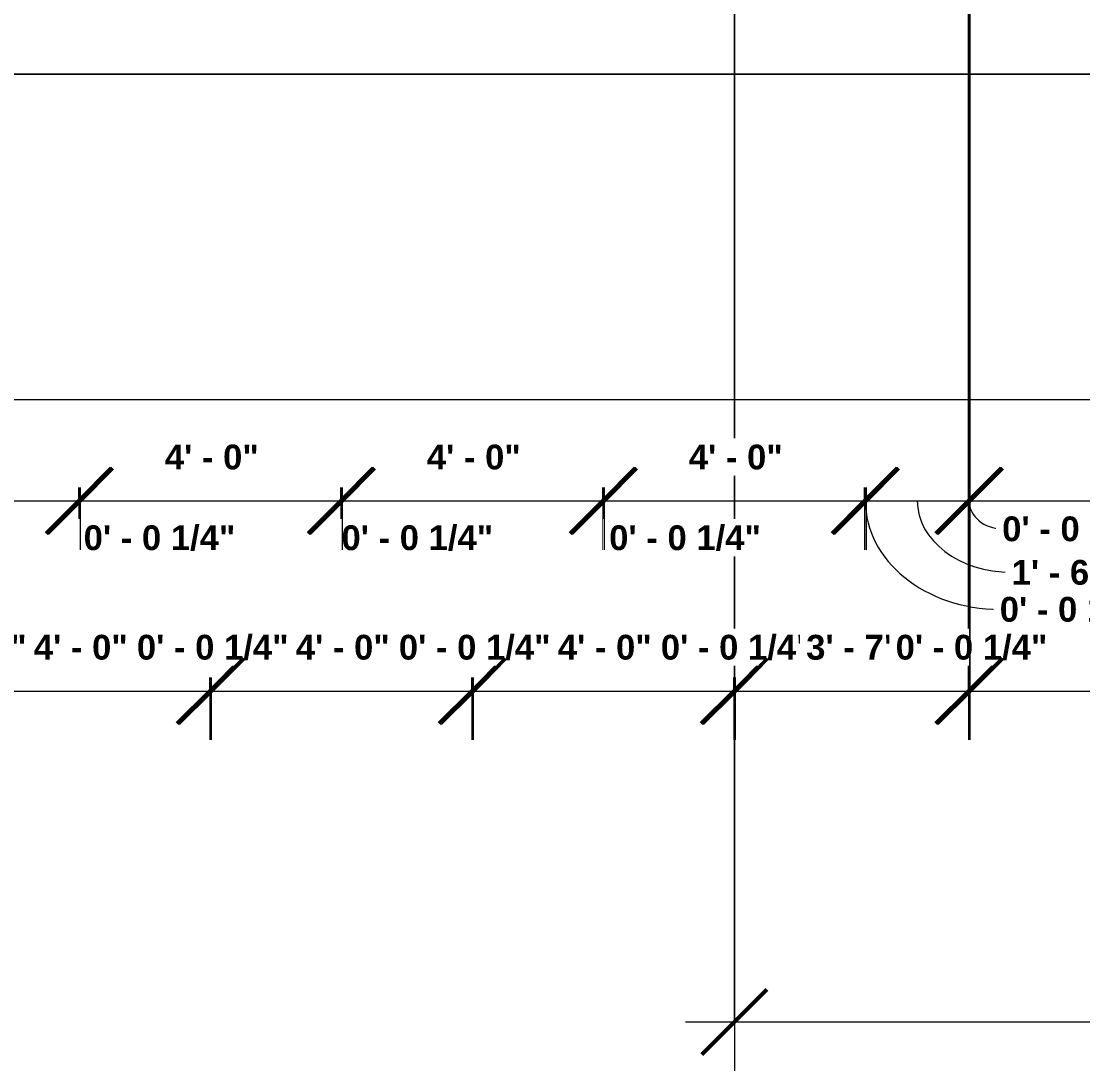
# Model space of a CAD drawing. Header units: inches. Extents: x 23906 to 26777, y -23220 to -20467.
# Drawn here: x 25174.1 to 25369.6, y -23075.6 to -22882.3 of the extents above; entities that cross this region are included whole.
import ezdxf

# ---------------------------------------------------------------- set-up
doc = ezdxf.new("R2010")
doc.units = ezdxf.units.IN
doc.header["$MEASUREMENT"] = 0
for name, color, linetype, lineweight in [('A-ANNO-DIMS', 211, 'Continuous', 9), ('A-ANNO-DIMS-96', 211, 'Continuous', 9), ('A-SITE-ROAD', 130, 'Continuous', 20), ('A-SITE-SWLK', 140, 'Continuous', 20), ('C-TOPO', 7, 'Continuous', 20)]:
    doc.layers.add(name, color=color, linetype=linetype, lineweight=lineweight)
doc.styles.add('Arial_B', font='arialbd.ttf', dxfattribs={"height": 9.132806})
doc.styles.add('Arial_B_1', font='arialbd.ttf', dxfattribs={"height": 4.566403})
doc.dimstyles.new('OD_Dimension_-_1_16__Tol__2', dxfattribs={"dimscale": 12, "dimtxt": 9, "dimasz": 1, "dimexe": 0.75, "dimexo": 0.5, "dimgap": 0.5, "dimtad": 1, "dimdec": 4, "dimrnd": 0.0625, "dimzin": 1, "dimdsep": 46, "dimlunit": 4, "dimtxsty": 'Arial_B', "dimblk1": 'OBLIQUE', "dimblk2": 'OBLIQUE', "dimsah": 1, "dimcen": 0.09, "dimdle": 0.75, "dimazin": 0, "dimtfac": 1, "dimtdec": 4, "dimtix": 1, "dimtmove": 0, "dimatfit": 3, "dimfxl": 1, "dimtvp": 1, "dimtfill": 1, "dimfrac": 2, "dimtolj": 1, "dimtzin": 0, "dimlwd": 13, "dimlwe": 13, "dimarcsym": 2})
doc.dimstyles.new('OD_Dimension_2_1', dxfattribs={"dimscale": 12, "dimtxt": 4.5, "dimasz": 1, "dimexe": 0.75, "dimexo": 0.5, "dimgap": 0.375, "dimtad": 1, "dimdec": 4, "dimrnd": 0.0625, "dimzin": 1, "dimdsep": 46, "dimlunit": 4, "dimtxsty": 'Arial_B_1', "dimblk1": 'OBLIQUE', "dimblk2": 'OBLIQUE', "dimsah": 1, "dimcen": 0.09, "dimdle": 0.75, "dimazin": 0, "dimtfac": 1, "dimtdec": 4, "dimtix": 1, "dimtmove": 1, "dimatfit": 3, "dimfxl": 1, "dimtvp": 1, "dimtfill": 1, "dimfrac": 2, "dimtolj": 1, "dimtzin": 0, "dimlwd": 13, "dimlwe": 13, "dimarcsym": 2})
doc.dimstyles.new('OD_Dimension_2_2', dxfattribs={"dimscale": 12, "dimtxt": 4.5, "dimasz": 1, "dimexe": 0.75, "dimexo": 0.5, "dimgap": 0.375, "dimtad": 1, "dimdec": 4, "dimrnd": 0.0625, "dimzin": 1, "dimdsep": 46, "dimlunit": 4, "dimtxsty": 'Arial_B_1', "dimblk1": 'OBLIQUE', "dimblk2": 'OBLIQUE', "dimsah": 1, "dimcen": 0.09, "dimdle": 0.75, "dimazin": 0, "dimtfac": 1, "dimtdec": 4, "dimtix": 1, "dimtmove": 0, "dimatfit": 3, "dimfxl": 1, "dimtvp": 1, "dimtfill": 1, "dimfrac": 2, "dimtolj": 1, "dimtzin": 0, "dimlwd": 13, "dimlwe": 13, "dimarcsym": 2})

# ---------------------------------------------------------------- blocks, each defined once
blk = doc.blocks.new('DIMBLOCK86-Enlarged First Floor Plan _East_')
at = {"layer": 'A-ANNO-DIMS-96', "lineweight": 13}
for p, q in [((25305.39, -22798.58), (25305.39, -23075.65)), ((25305.39, -23066.65), (25305.39, -22798.58)), ((26284.89, -22804.8), (26284.89, -23075.65)), ((26284.89, -23066.65), (26284.89, -22804.8)), ((25296.39, -23066.65), (26293.89, -23066.65))]:
    blk.add_line(p, q, dxfattribs=at)
at = {"layer": 'A-ANNO-DIMS-96', "lineweight": 50}
for p, q in [((25305.39, -23066.65), (25311.39, -23060.65)), ((26284.89, -23066.65), (26290.89, -23060.65)), ((25305.39, -23066.65), (25299.39, -23072.65)), ((26284.89, -23066.65), (26278.89, -23072.65))]:
    blk.add_line(p, q, dxfattribs=at)
at = {"layer": 'A-ANNO-DIMS-96', "color": 0, "lineweight": 13, "insert": (25764.64, -23048.94), "char_height": 9.1328, "width": 73.2, "attachment_point": 1, "line_spacing_factor": 0.938532, "style": 'Arial_B', "bg_fill": 3, "box_fill_scale": 1.25, "bg_fill_color": 0, "bg_fill_transparency": 0}
blk.add_mtext('81\' - 7 1/2"', dxfattribs=at)
blk = doc.blocks.new('_Oblique')
at = {"color": 0, "linetype": 'ByBlock', "lineweight": -2}
blk.add_line((-0.5, -0.5), (0.5, 0.5), dxfattribs=at)
blk = doc.blocks.new('DIMBLOCK132-Enlarged First Floor Plan _East_')
at = {"layer": 'A-ANNO-DIMS-96', "lineweight": 50}
for p, q in [((25136.64, -22970.65), (25142.64, -22964.65)), ((25184.64, -22970.65), (25190.64, -22964.65)), ((25136.64, -22970.65), (25130.64, -22976.65)), ((25184.64, -22970.65), (25178.64, -22976.65))]:
    blk.add_line(p, q, dxfattribs=at)
at = {"layer": 'A-ANNO-DIMS-96', "lineweight": 13}
for p, q in [((25136.64, -22968.16), (25136.64, -22979.65)), ((25136.64, -22970.65), (25136.64, -22968.16)), ((25184.64, -22968.16), (25184.64, -22979.65)), ((25184.64, -22970.65), (25184.64, -22968.16)), ((25136.64, -22970.65), (25184.64, -22970.65))]:
    blk.add_line(p, q, dxfattribs=at)
at = {"layer": 'A-ANNO-DIMS-96', "color": 0, "lineweight": 13, "insert": (25152.25, -22960.29), "char_height": 4.566, "width": 20.1429, "attachment_point": 1, "line_spacing_factor": 0.938532, "style": 'Arial_B_1', "bg_fill": 3, "box_fill_scale": 1.25, "bg_fill_color": 0, "bg_fill_transparency": 0}
blk.add_mtext('4\' - 0"', dxfattribs=at)
blk = doc.blocks.new('DIMBLOCK133-Enlarged First Floor Plan _East_')
at = {"layer": 'A-ANNO-DIMS-96', "lineweight": 50}
for p, q in [((25184.64, -22970.65), (25190.64, -22964.65)), ((25184.89, -22970.65), (25190.89, -22964.65)), ((25184.64, -22970.65), (25178.64, -22976.65)), ((25184.89, -22970.65), (25178.89, -22976.65))]:
    blk.add_line(p, q, dxfattribs=at)
at = {"layer": 'A-ANNO-DIMS-96', "lineweight": 13}
for p, q in [((25184.64, -22968.16), (25184.64, -22979.65)), ((25184.64, -22970.65), (25184.64, -22968.16)), ((25184.89, -22968.16), (25184.89, -22979.65)), ((25184.89, -22970.65), (25184.89, -22968.16)), ((25184.64, -22970.65), (25184.89, -22970.65))]:
    blk.add_line(p, q, dxfattribs=at)
blk.add_ellipse((25185.55, -22970.65), major_axis=(0, 6.8), ratio=0.115751, start_param=1.570796, end_param=3.141593, dxfattribs=at)
at = {"layer": 'A-ANNO-DIMS-96', "color": 0, "lineweight": 13, "insert": (25185.55, -22975.16), "char_height": 4.5664, "width": 32.4857, "attachment_point": 1, "line_spacing_factor": 0.938532, "style": 'Arial_B_1', "bg_fill": 3, "box_fill_scale": 1.25, "bg_fill_color": 0, "bg_fill_transparency": 0}
blk.add_mtext('0\' - 0 1/4"', dxfattribs=at)
blk = doc.blocks.new('DIMBLOCK134-Enlarged First Floor Plan _East_')
at = {"layer": 'A-ANNO-DIMS-96', "lineweight": 50}
for p, q in [((25184.89, -22970.65), (25190.89, -22964.65)), ((25232.89, -22970.65), (25238.89, -22964.65)), ((25184.89, -22970.65), (25178.89, -22976.65)), ((25232.89, -22970.65), (25226.89, -22976.65))]:
    blk.add_line(p, q, dxfattribs=at)
at = {"layer": 'A-ANNO-DIMS-96', "lineweight": 13}
for p, q in [((25184.89, -22968.16), (25184.89, -22979.65)), ((25184.89, -22970.65), (25184.89, -22968.16)), ((25232.89, -22968.16), (25232.89, -22979.65)), ((25232.89, -22970.65), (25232.89, -22968.16)), ((25184.89, -22970.65), (25232.89, -22970.65))]:
    blk.add_line(p, q, dxfattribs=at)
at = {"layer": 'A-ANNO-DIMS-96', "color": 0, "lineweight": 13, "insert": (25200.5, -22960.29), "char_height": 4.566, "width": 20.1429, "attachment_point": 1, "line_spacing_factor": 0.938532, "style": 'Arial_B_1', "bg_fill": 3, "box_fill_scale": 1.25, "bg_fill_color": 0, "bg_fill_transparency": 0}
blk.add_mtext('4\' - 0"', dxfattribs=at)
blk = doc.blocks.new('DIMBLOCK135-Enlarged First Floor Plan _East_')
at = {"layer": 'A-ANNO-DIMS-96', "lineweight": 50}
for p, q in [((25232.89, -22970.65), (25238.89, -22964.65)), ((25233.14, -22970.65), (25239.14, -22964.65)), ((25232.89, -22970.65), (25226.89, -22976.65)), ((25233.14, -22970.65), (25227.14, -22976.65))]:
    blk.add_line(p, q, dxfattribs=at)
at = {"layer": 'A-ANNO-DIMS-96', "lineweight": 13}
for p, q in [((25232.89, -22968.16), (25232.89, -22979.65)), ((25232.89, -22970.65), (25232.89, -22968.16)), ((25233.14, -22968.16), (25233.14, -22979.65)), ((25233.14, -22970.65), (25233.14, -22968.16)), ((25232.89, -22970.65), (25233.14, -22970.65))]:
    blk.add_line(p, q, dxfattribs=at)
blk.add_ellipse((25233.03, -22970.65), major_axis=(0, 6.8), ratio=0.002458, start_param=1.570796, end_param=3.141593, dxfattribs=at)
at = {"layer": 'A-ANNO-DIMS-96', "color": 0, "lineweight": 13, "insert": (25233.03, -22975.16), "char_height": 4.5664, "width": 32.4857, "attachment_point": 1, "line_spacing_factor": 0.938532, "style": 'Arial_B_1', "bg_fill": 3, "box_fill_scale": 1.25, "bg_fill_color": 0, "bg_fill_transparency": 0}
blk.add_mtext('0\' - 0 1/4"', dxfattribs=at)
blk = doc.blocks.new('DIMBLOCK136-Enlarged First Floor Plan _East_')
at = {"layer": 'A-ANNO-DIMS-96', "lineweight": 50}
for p, q in [((25233.14, -22970.65), (25239.14, -22964.65)), ((25281.14, -22970.65), (25287.14, -22964.65)), ((25233.14, -22970.65), (25227.14, -22976.65)), ((25281.14, -22970.65), (25275.14, -22976.65))]:
    blk.add_line(p, q, dxfattribs=at)
at = {"layer": 'A-ANNO-DIMS-96', "lineweight": 13}
for p, q in [((25233.14, -22968.16), (25233.14, -22979.65)), ((25233.14, -22970.65), (25233.14, -22968.16)), ((25281.14, -22968.16), (25281.14, -22979.65)), ((25281.14, -22970.65), (25281.14, -22968.16)), ((25233.14, -22970.65), (25281.14, -22970.65))]:
    blk.add_line(p, q, dxfattribs=at)
at = {"layer": 'A-ANNO-DIMS-96', "color": 0, "lineweight": 13, "insert": (25248.75, -22960.29), "char_height": 4.566, "width": 20.1429, "attachment_point": 1, "line_spacing_factor": 0.938532, "style": 'Arial_B_1', "bg_fill": 3, "box_fill_scale": 1.25, "bg_fill_color": 0, "bg_fill_transparency": 0}
blk.add_mtext('4\' - 0"', dxfattribs=at)
blk = doc.blocks.new('DIMBLOCK137-Enlarged First Floor Plan _East_')
at = {"layer": 'A-ANNO-DIMS-96', "lineweight": 50}
for p, q in [((25281.14, -22970.65), (25287.14, -22964.65)), ((25281.39, -22970.65), (25287.39, -22964.65)), ((25281.14, -22970.65), (25275.14, -22976.65)), ((25281.39, -22970.65), (25275.39, -22976.65))]:
    blk.add_line(p, q, dxfattribs=at)
at = {"layer": 'A-ANNO-DIMS-96', "lineweight": 13}
for p, q in [((25281.14, -22968.16), (25281.14, -22979.65)), ((25281.14, -22970.65), (25281.14, -22968.16)), ((25281.39, -22968.16), (25281.39, -22979.65)), ((25281.39, -22970.65), (25281.39, -22968.16)), ((25281.14, -22970.65), (25281.39, -22970.65))]:
    blk.add_line(p, q, dxfattribs=at)
blk.add_ellipse((25282.34, -22970.65), major_axis=(0, 6.8), ratio=0.158317, start_param=1.570796, end_param=3.141593, dxfattribs=at)
at = {"layer": 'A-ANNO-DIMS-96', "color": 0, "lineweight": 13, "insert": (25282.34, -22975.16), "char_height": 4.5664, "width": 32.4857, "attachment_point": 1, "line_spacing_factor": 0.938532, "style": 'Arial_B_1', "bg_fill": 3, "box_fill_scale": 1.25, "bg_fill_color": 0, "bg_fill_transparency": 0}
blk.add_mtext('0\' - 0 1/4"', dxfattribs=at)
blk = doc.blocks.new('DIMBLOCK138-Enlarged First Floor Plan _East_')
at = {"layer": 'A-ANNO-DIMS-96', "lineweight": 50}
for p, q in [((25281.39, -22970.65), (25287.39, -22964.65)), ((25329.39, -22970.65), (25335.39, -22964.65)), ((25281.39, -22970.65), (25275.39, -22976.65)), ((25329.39, -22970.65), (25323.39, -22976.65))]:
    blk.add_line(p, q, dxfattribs=at)
at = {"layer": 'A-ANNO-DIMS-96', "lineweight": 13}
for p, q in [((25281.39, -22968.16), (25281.39, -22979.65)), ((25281.39, -22970.65), (25281.39, -22968.16)), ((25329.39, -22968.16), (25329.39, -22979.65)), ((25329.39, -22970.65), (25329.39, -22968.16)), ((25281.39, -22970.65), (25329.39, -22970.65))]:
    blk.add_line(p, q, dxfattribs=at)
at = {"layer": 'A-ANNO-DIMS-96', "color": 0, "lineweight": 13, "insert": (25297, -22960.29), "char_height": 4.566, "width": 20.1429, "attachment_point": 1, "line_spacing_factor": 0.938532, "style": 'Arial_B_1', "bg_fill": 3, "box_fill_scale": 1.25, "bg_fill_color": 0, "bg_fill_transparency": 0}
blk.add_mtext('4\' - 0"', dxfattribs=at)
blk = doc.blocks.new('DIMBLOCK139-Enlarged First Floor Plan _East_')
at = {"layer": 'A-ANNO-DIMS-96', "lineweight": 50}
for p, q in [((25329.39, -22970.65), (25335.39, -22964.65)), ((25329.64, -22970.65), (25335.64, -22964.65)), ((25329.39, -22970.65), (25323.39, -22976.65)), ((25329.64, -22970.65), (25323.64, -22976.65))]:
    blk.add_line(p, q, dxfattribs=at)
at = {"layer": 'A-ANNO-DIMS-96', "lineweight": 13}
for p, q in [((25329.39, -22968.16), (25329.39, -22979.65)), ((25329.39, -22970.65), (25329.39, -22968.16)), ((25329.64, -22968.16), (25329.64, -22979.65)), ((25329.64, -22970.65), (25329.64, -22968.16)), ((25329.39, -22970.65), (25329.64, -22970.65))]:
    blk.add_line(p, q, dxfattribs=at)
blk.add_ellipse((25354.27, -22970.65), major_axis=(24.76, 0), ratio=0.807432, start_param=3.141593, end_param=4.712389, dxfattribs=at)
at = {"layer": 'A-ANNO-DIMS-96', "color": 0, "lineweight": 13, "insert": (25354.27, -22988.35), "char_height": 4.5664, "width": 32.4857, "attachment_point": 1, "line_spacing_factor": 0.938532, "style": 'Arial_B_1', "bg_fill": 3, "box_fill_scale": 1.25, "bg_fill_color": 0, "bg_fill_transparency": 0}
blk.add_mtext('0\' - 0 1/4"', dxfattribs=at)
blk = doc.blocks.new('DIMBLOCK140-Enlarged First Floor Plan _East_')
at = {"layer": 'A-ANNO-DIMS-96', "lineweight": 13}
for p, q in [((25348.52, -22804.62), (25348.52, -22979.65)), ((25348.52, -22970.65), (25348.52, -22804.62)), ((25329.64, -22968.16), (25329.64, -22979.65)), ((25329.64, -22970.65), (25329.64, -22968.16)), ((25329.64, -22970.65), (25348.52, -22970.65))]:
    blk.add_line(p, q, dxfattribs=at)
at = {"layer": 'A-ANNO-DIMS-96', "lineweight": 50}
for p, q in [((25329.64, -22970.65), (25335.64, -22964.65)), ((25348.52, -22970.65), (25354.52, -22964.65)), ((25329.64, -22970.65), (25323.64, -22976.65)), ((25348.52, -22970.65), (25342.52, -22976.65))]:
    blk.add_line(p, q, dxfattribs=at)
at = {"layer": 'A-ANNO-DIMS-96', "lineweight": 13}
blk.add_ellipse((25356.46, -22970.65), major_axis=(17.39, 0), ratio=0.757203, start_param=3.141593, end_param=4.712389, dxfattribs=at)
at = {"layer": 'A-ANNO-DIMS-96', "color": 0, "lineweight": 13, "insert": (25356.46, -22981.53), "char_height": 4.5664, "width": 32.4857, "attachment_point": 1, "line_spacing_factor": 0.938532, "style": 'Arial_B_1', "bg_fill": 3, "box_fill_scale": 1.25, "bg_fill_color": 0, "bg_fill_transparency": 0}
blk.add_mtext('1\' - 6 7/8"', dxfattribs=at)
blk = doc.blocks.new('DIMBLOCK141-Enlarged First Floor Plan _East_')
at = {"layer": 'A-ANNO-DIMS-96', "lineweight": 13}
for p, q in [((25348.52, -22804.62), (25348.52, -22979.65)), ((25348.52, -22970.65), (25348.52, -22804.62)), ((25348.77, -22809.69), (25348.77, -22979.65)), ((25348.77, -22970.65), (25348.77, -22809.69)), ((25348.52, -22970.65), (25348.77, -22970.65))]:
    blk.add_line(p, q, dxfattribs=at)
at = {"layer": 'A-ANNO-DIMS-96', "lineweight": 50}
for p, q in [((25348.52, -22970.65), (25354.52, -22964.65)), ((25348.77, -22970.65), (25354.77, -22964.65)), ((25348.52, -22970.65), (25342.52, -22976.65)), ((25348.77, -22970.65), (25342.77, -22976.65))]:
    blk.add_line(p, q, dxfattribs=at)
at = {"layer": 'A-ANNO-DIMS-96', "lineweight": 13}
blk.add_ellipse((25354.72, -22970.65), major_axis=(6.08, 0), ratio=0.847301, start_param=3.141593, end_param=4.712389, dxfattribs=at)
at = {"layer": 'A-ANNO-DIMS-96', "color": 0, "lineweight": 13, "insert": (25354.72, -22973.52), "char_height": 4.5664, "width": 32.4857, "attachment_point": 1, "line_spacing_factor": 0.938532, "style": 'Arial_B_1', "bg_fill": 3, "box_fill_scale": 1.25, "bg_fill_color": 0, "bg_fill_transparency": 0}
blk.add_mtext('0\' - 0 1/4"', dxfattribs=at)
blk = doc.blocks.new('DIMBLOCK142-Enlarged First Floor Plan _East_')
at = {"layer": 'A-ANNO-DIMS-96', "lineweight": 13}
for p, q in [((25348.77, -22809.69), (25348.77, -22979.65)), ((25348.77, -22970.65), (25348.77, -22809.69)), ((25683.83, -22809.69), (25683.83, -22979.65)), ((25683.83, -22970.65), (25683.83, -22809.69)), ((25348.77, -22970.65), (25683.83, -22970.65))]:
    blk.add_line(p, q, dxfattribs=at)
at = {"layer": 'A-ANNO-DIMS-96', "lineweight": 50}
for p, q in [((25348.77, -22970.65), (25354.77, -22964.65)), ((25683.83, -22970.65), (25689.83, -22964.65)), ((25348.77, -22970.65), (25342.77, -22976.65)), ((25683.83, -22970.65), (25677.83, -22976.65))]:
    blk.add_line(p, q, dxfattribs=at)
at = {"layer": 'A-ANNO-DIMS-96', "color": 0, "lineweight": 13, "insert": (25497.62, -22960.29), "char_height": 4.5664, "width": 44.8286, "attachment_point": 1, "line_spacing_factor": 0.938532, "style": 'Arial_B_1', "bg_fill": 3, "box_fill_scale": 1.25, "bg_fill_color": 0, "bg_fill_transparency": 0}
blk.add_mtext('27\' - 11 1/16"', dxfattribs=at)
blk = doc.blocks.new('DIMBLOCK229-Enlarged First Floor Plan _East_')
at = {"layer": 'A-ANNO-DIMS-96', "lineweight": 50}
for p, q in [((25160.52, -23005.69), (25166.52, -22999.69)), ((25160.77, -23005.69), (25166.77, -22999.69)), ((25160.52, -23005.69), (25154.52, -23011.69)), ((25160.77, -23005.69), (25154.77, -23011.69))]:
    blk.add_line(p, q, dxfattribs=at)
at = {"layer": 'A-ANNO-DIMS-96', "lineweight": 13}
for p, q in [((25160.52, -23003.2), (25160.52, -23014.69)), ((25160.52, -23005.69), (25160.52, -23003.2)), ((25160.77, -23003.2), (25160.77, -23014.69)), ((25160.77, -23005.69), (25160.77, -23003.2)), ((25160.52, -23005.69), (25160.77, -23005.69))]:
    blk.add_line(p, q, dxfattribs=at)
at = {"layer": 'A-ANNO-DIMS-96', "color": 0, "lineweight": 13, "insert": (25147.1, -22995.33), "char_height": 4.5664, "width": 32.4857, "attachment_point": 1, "line_spacing_factor": 0.938532, "style": 'Arial_B_1', "bg_fill": 3, "box_fill_scale": 1.25, "bg_fill_color": 0, "bg_fill_transparency": 0}
blk.add_mtext('0\' - 0 1/4"', dxfattribs=at)
blk = doc.blocks.new('DIMBLOCK230-Enlarged First Floor Plan _East_')
at = {"layer": 'A-ANNO-DIMS-96', "lineweight": 50}
for p, q in [((25160.77, -23005.69), (25166.77, -22999.69)), ((25208.77, -23005.69), (25214.77, -22999.69)), ((25160.77, -23005.69), (25154.77, -23011.69)), ((25208.77, -23005.69), (25202.77, -23011.69))]:
    blk.add_line(p, q, dxfattribs=at)
at = {"layer": 'A-ANNO-DIMS-96', "lineweight": 13}
for p, q in [((25160.77, -23003.2), (25160.77, -23014.69)), ((25160.77, -23005.69), (25160.77, -23003.2)), ((25208.77, -23003.2), (25208.77, -23014.69)), ((25208.77, -23005.69), (25208.77, -23003.2)), ((25160.77, -23005.69), (25208.77, -23005.69))]:
    blk.add_line(p, q, dxfattribs=at)
at = {"layer": 'A-ANNO-DIMS-96', "color": 0, "lineweight": 13, "insert": (25176.37, -22995.33), "char_height": 4.566, "width": 20.1429, "attachment_point": 1, "line_spacing_factor": 0.938532, "style": 'Arial_B_1', "bg_fill": 3, "box_fill_scale": 1.25, "bg_fill_color": 0, "bg_fill_transparency": 0}
blk.add_mtext('4\' - 0"', dxfattribs=at)
blk = doc.blocks.new('DIMBLOCK231-Enlarged First Floor Plan _East_')
at = {"layer": 'A-ANNO-DIMS-96', "lineweight": 50}
for p, q in [((25208.77, -23005.69), (25214.77, -22999.69)), ((25209.02, -23005.69), (25215.02, -22999.69)), ((25208.77, -23005.69), (25202.77, -23011.69)), ((25209.02, -23005.69), (25203.02, -23011.69))]:
    blk.add_line(p, q, dxfattribs=at)
at = {"layer": 'A-ANNO-DIMS-96', "lineweight": 13}
for p, q in [((25208.77, -23003.2), (25208.77, -23014.69)), ((25208.77, -23005.69), (25208.77, -23003.2)), ((25209.02, -23003.2), (25209.02, -23014.69)), ((25209.02, -23005.69), (25209.02, -23003.2)), ((25208.77, -23005.69), (25209.02, -23005.69))]:
    blk.add_line(p, q, dxfattribs=at)
at = {"layer": 'A-ANNO-DIMS-96', "color": 0, "lineweight": 13, "insert": (25195.35, -22995.33), "char_height": 4.5664, "width": 32.4857, "attachment_point": 1, "line_spacing_factor": 0.938532, "style": 'Arial_B_1', "bg_fill": 3, "box_fill_scale": 1.25, "bg_fill_color": 0, "bg_fill_transparency": 0}
blk.add_mtext('0\' - 0 1/4"', dxfattribs=at)
blk = doc.blocks.new('DIMBLOCK232-Enlarged First Floor Plan _East_')
at = {"layer": 'A-ANNO-DIMS-96', "lineweight": 50}
for p, q in [((25209.02, -23005.69), (25215.02, -22999.69)), ((25257.02, -23005.69), (25263.02, -22999.69)), ((25209.02, -23005.69), (25203.02, -23011.69)), ((25257.02, -23005.69), (25251.02, -23011.69))]:
    blk.add_line(p, q, dxfattribs=at)
at = {"layer": 'A-ANNO-DIMS-96', "lineweight": 13}
for p, q in [((25209.02, -23003.2), (25209.02, -23014.69)), ((25209.02, -23005.69), (25209.02, -23003.2)), ((25257.02, -23003.2), (25257.02, -23014.69)), ((25257.02, -23005.69), (25257.02, -23003.2)), ((25209.02, -23005.69), (25257.02, -23005.69))]:
    blk.add_line(p, q, dxfattribs=at)
at = {"layer": 'A-ANNO-DIMS-96', "color": 0, "lineweight": 13, "insert": (25224.62, -22995.33), "char_height": 4.566, "width": 20.1429, "attachment_point": 1, "line_spacing_factor": 0.938532, "style": 'Arial_B_1', "bg_fill": 3, "box_fill_scale": 1.25, "bg_fill_color": 0, "bg_fill_transparency": 0}
blk.add_mtext('4\' - 0"', dxfattribs=at)
blk = doc.blocks.new('DIMBLOCK233-Enlarged First Floor Plan _East_')
at = {"layer": 'A-ANNO-DIMS-96', "lineweight": 50}
for p, q in [((25257.02, -23005.69), (25263.02, -22999.69)), ((25257.27, -23005.69), (25263.27, -22999.69)), ((25257.02, -23005.69), (25251.02, -23011.69)), ((25257.27, -23005.69), (25251.27, -23011.69))]:
    blk.add_line(p, q, dxfattribs=at)
at = {"layer": 'A-ANNO-DIMS-96', "lineweight": 13}
for p, q in [((25257.02, -23003.2), (25257.02, -23014.69)), ((25257.02, -23005.69), (25257.02, -23003.2)), ((25257.27, -23003.2), (25257.27, -23014.69)), ((25257.27, -23005.69), (25257.27, -23003.2)), ((25257.02, -23005.69), (25257.27, -23005.69))]:
    blk.add_line(p, q, dxfattribs=at)
at = {"layer": 'A-ANNO-DIMS-96', "color": 0, "lineweight": 13, "insert": (25243.6, -22995.33), "char_height": 4.5664, "width": 32.4857, "attachment_point": 1, "line_spacing_factor": 0.938532, "style": 'Arial_B_1', "bg_fill": 3, "box_fill_scale": 1.25, "bg_fill_color": 0, "bg_fill_transparency": 0}
blk.add_mtext('0\' - 0 1/4"', dxfattribs=at)
blk = doc.blocks.new('DIMBLOCK234-Enlarged First Floor Plan _East_')
at = {"layer": 'A-ANNO-DIMS-96', "lineweight": 50}
for p, q in [((25257.27, -23005.69), (25263.27, -22999.69)), ((25305.27, -23005.69), (25311.27, -22999.69)), ((25257.27, -23005.69), (25251.27, -23011.69)), ((25305.27, -23005.69), (25299.27, -23011.69))]:
    blk.add_line(p, q, dxfattribs=at)
at = {"layer": 'A-ANNO-DIMS-96', "lineweight": 13}
for p, q in [((25257.27, -23003.2), (25257.27, -23014.69)), ((25257.27, -23005.69), (25257.27, -23003.2)), ((25305.27, -23003.2), (25305.27, -23014.69)), ((25305.27, -23005.69), (25305.27, -23003.2)), ((25257.27, -23005.69), (25305.27, -23005.69))]:
    blk.add_line(p, q, dxfattribs=at)
at = {"layer": 'A-ANNO-DIMS-96', "color": 0, "lineweight": 13, "insert": (25272.87, -22995.33), "char_height": 4.566, "width": 20.1429, "attachment_point": 1, "line_spacing_factor": 0.938532, "style": 'Arial_B_1', "bg_fill": 3, "box_fill_scale": 1.25, "bg_fill_color": 0, "bg_fill_transparency": 0}
blk.add_mtext('4\' - 0"', dxfattribs=at)
blk = doc.blocks.new('DIMBLOCK235-Enlarged First Floor Plan _East_')
at = {"layer": 'A-ANNO-DIMS-96', "lineweight": 50}
for p, q in [((25305.27, -23005.69), (25311.27, -22999.69)), ((25305.52, -23005.69), (25311.52, -22999.69)), ((25305.27, -23005.69), (25299.27, -23011.69)), ((25305.52, -23005.69), (25299.52, -23011.69))]:
    blk.add_line(p, q, dxfattribs=at)
at = {"layer": 'A-ANNO-DIMS-96', "lineweight": 13}
for p, q in [((25305.27, -23003.2), (25305.27, -23014.69)), ((25305.27, -23005.69), (25305.27, -23003.2)), ((25305.52, -23003.2), (25305.52, -23014.69)), ((25305.52, -23005.69), (25305.52, -23003.2)), ((25305.27, -23005.69), (25305.52, -23005.69))]:
    blk.add_line(p, q, dxfattribs=at)
at = {"layer": 'A-ANNO-DIMS-96', "color": 0, "lineweight": 13, "insert": (25291.85, -22995.33), "char_height": 4.5664, "width": 32.4857, "attachment_point": 1, "line_spacing_factor": 0.938532, "style": 'Arial_B_1', "bg_fill": 3, "box_fill_scale": 1.25, "bg_fill_color": 0, "bg_fill_transparency": 0}
blk.add_mtext('0\' - 0 1/4"', dxfattribs=at)
blk = doc.blocks.new('DIMBLOCK236-Enlarged First Floor Plan _East_')
at = {"layer": 'A-ANNO-DIMS-96', "lineweight": 13}
for p, q in [((25348.52, -22804.62), (25348.52, -23014.69)), ((25348.52, -23005.69), (25348.52, -22804.62)), ((25305.52, -23003.2), (25305.52, -23014.69)), ((25305.52, -23005.69), (25305.52, -23003.2)), ((25305.52, -23005.69), (25348.52, -23005.69))]:
    blk.add_line(p, q, dxfattribs=at)
at = {"layer": 'A-ANNO-DIMS-96', "lineweight": 50}
for p, q in [((25305.52, -23005.69), (25311.52, -22999.69)), ((25348.52, -23005.69), (25354.52, -22999.69)), ((25305.52, -23005.69), (25299.52, -23011.69)), ((25348.52, -23005.69), (25342.52, -23011.69))]:
    blk.add_line(p, q, dxfattribs=at)
at = {"layer": 'A-ANNO-DIMS-96', "color": 0, "lineweight": 13, "insert": (25318.62, -22995.33), "char_height": 4.566, "width": 20.1429, "attachment_point": 1, "line_spacing_factor": 0.938532, "style": 'Arial_B_1', "bg_fill": 3, "box_fill_scale": 1.25, "bg_fill_color": 0, "bg_fill_transparency": 0}
blk.add_mtext('3\' - 7"', dxfattribs=at)
blk = doc.blocks.new('DIMBLOCK237-Enlarged First Floor Plan _East_')
at = {"layer": 'A-ANNO-DIMS-96', "lineweight": 13}
for p, q in [((25348.52, -22804.62), (25348.52, -23014.69)), ((25348.52, -23005.69), (25348.52, -22804.62)), ((25348.77, -22809.69), (25348.77, -23014.69)), ((25348.77, -23005.69), (25348.77, -22809.69)), ((25348.52, -23005.69), (25348.77, -23005.69))]:
    blk.add_line(p, q, dxfattribs=at)
at = {"layer": 'A-ANNO-DIMS-96', "lineweight": 50}
for p, q in [((25348.52, -23005.69), (25354.52, -22999.69)), ((25348.77, -23005.69), (25354.77, -22999.69)), ((25348.52, -23005.69), (25342.52, -23011.69)), ((25348.77, -23005.69), (25342.77, -23011.69))]:
    blk.add_line(p, q, dxfattribs=at)
at = {"layer": 'A-ANNO-DIMS-96', "color": 0, "lineweight": 13, "insert": (25335.1, -22995.33), "char_height": 4.5664, "width": 32.4857, "attachment_point": 1, "line_spacing_factor": 0.938532, "style": 'Arial_B_1', "bg_fill": 3, "box_fill_scale": 1.25, "bg_fill_color": 0, "bg_fill_transparency": 0}
blk.add_mtext('0\' - 0 1/4"', dxfattribs=at)
blk = doc.blocks.new('DIMBLOCK238-Enlarged First Floor Plan _East_')
at = {"layer": 'A-ANNO-DIMS-96', "lineweight": 13}
for p, q in [((25348.77, -22809.69), (25348.77, -23014.69)), ((25348.77, -23005.69), (25348.77, -22809.69)), ((25683.83, -23003.2), (25683.83, -23014.69)), ((25683.83, -23005.69), (25683.83, -23003.2)), ((25348.77, -23005.69), (25683.83, -23005.69))]:
    blk.add_line(p, q, dxfattribs=at)
at = {"layer": 'A-ANNO-DIMS-96', "lineweight": 50}
for p, q in [((25348.77, -23005.69), (25354.77, -22999.69)), ((25683.83, -23005.69), (25689.83, -22999.69)), ((25348.77, -23005.69), (25342.77, -23011.69)), ((25683.83, -23005.69), (25677.83, -23011.69))]:
    blk.add_line(p, q, dxfattribs=at)
at = {"layer": 'A-ANNO-DIMS-96', "color": 0, "lineweight": 13, "insert": (25497.62, -22995.33), "char_height": 4.5664, "width": 44.8286, "attachment_point": 1, "line_spacing_factor": 0.938532, "style": 'Arial_B_1', "bg_fill": 3, "box_fill_scale": 1.25, "bg_fill_color": 0, "bg_fill_transparency": 0}
blk.add_mtext('27\' - 11 1/16"', dxfattribs=at)

msp = doc.modelspace()

# ---------------------------------------------------------------- linework, layer by layer
at = {"layer": 'A-SITE-ROAD', "color": 43, "lineweight": 13}
msp.add_line((26158.89344, -22952.06748), (24207.10448, -22952.06748), dxfattribs=at)
at = {"layer": 'A-SITE-SWLK', "color": 43, "lineweight": 13}
msp.add_line((24244.01523, -22892.06748), (25981.01523, -22892.06748), dxfattribs=at)
at = {"layer": 'C-TOPO', "color": 43, "lineweight": 13}
for p, q in [((24244.01514, -22892.06689), (25981.0166, -22892.06689)), ((25981.0166, -22892.06689), (24244.01514, -22892.06689)), ((26363.89648, -22952.06689), (24207.10448, -22952.06689)), ((26284.88965, -22952.06689), (24207.10448, -22952.06689))]:
    msp.add_line(p, q, dxfattribs=at)

# ---------------------------------------------------------------- dimensions: what is measured, and where the dimension line sits
at = {"layer": 'A-ANNO-DIMS', "lineweight": 13}
for base, p1, p2, override, picture, middle in [((25184.64023, -22970.64582), (25136.64023, -22962.16053), (25184.64023, -22962.16053), {"dimpost": '<>', "dimfxl": 48}, 'DIMBLOCK132-Enlarged First Floor Plan _East_', (25160.64023, -22963.81433)), ((25160.76523, -23005.68557), (25160.51523, -22997.20029), (25160.76523, -22997.20029), {"dimpost": '<>', "dimfxl": 0.25}, 'DIMBLOCK229-Enlarged First Floor Plan _East_', (25160.64023, -22998.8245))]:
    dim = msp.add_linear_dim(base=base, p1=p1, p2=p2, dimstyle='OD_Dimension_2_2', override=override, dxfattribs=at)
    dim.commit()
    dim.dimension.update_dxf_attribs({"geometry": picture, "text_midpoint": middle})

# ---------------------------------------------------------------- next in the draw order: dimensions: what is measured, and where the dimension line sits
for base, p1, p2, dimstyle, override, picture, middle in [((26284.89023, -23066.64879), (25305.39023, -22792.58406), (26284.89023, -22798.80281), 'OD_Dimension_-_1_16__Tol__2', {"dimpost": '<>', "dimfxl": 979.519741}, 'DIMBLOCK86-Enlarged First Floor Plan _East_', (25795.14023, -23055.92353)), ((25208.76523, -23005.68557), (25160.76523, -22997.20029), (25208.76523, -22997.20029), 'OD_Dimension_2_2', {"dimpost": '<>', "dimfxl": 48}, 'DIMBLOCK230-Enlarged First Floor Plan _East_', (25184.76523, -22998.85409))]:
    dim = msp.add_linear_dim(base=base, p1=p1, p2=p2, dimstyle=dimstyle, override=override, dxfattribs=at)
    dim.commit()
    dim.dimension.update_dxf_attribs({"geometry": picture, "text_midpoint": middle})
dim = msp.add_linear_dim(base=(25184.89023, -22970.64582), p1=(25184.64023, -22962.16053), p2=(25184.89023, -22962.16053), dimstyle='OD_Dimension_2_1', override={"dimpost": '<>', "dimfxl": 0.25}, dxfattribs=at)
dim.commit()
dim.dimension.update_dxf_attribs({"geometry": 'DIMBLOCK133-Enlarged First Floor Plan _East_', "text_midpoint": (25201.79499, -22978.2077), "dimtype": 160})

# ---------------------------------------------------------------- next in the draw order: dimensions: what is measured, and where the dimension line sits
for base, p1, p2, override, picture, middle in [((25232.89023, -22970.64582), (25184.89023, -22962.16053), (25232.89023, -22962.16053), {"dimpost": '<>', "dimfxl": 48}, 'DIMBLOCK134-Enlarged First Floor Plan _East_', (25208.89023, -22963.81433)), ((25209.01523, -23005.68557), (25208.76523, -22997.20029), (25209.01523, -22997.20029), {"dimpost": '<>', "dimfxl": 0.25}, 'DIMBLOCK231-Enlarged First Floor Plan _East_', (25208.89023, -22998.8245))]:
    dim = msp.add_linear_dim(base=base, p1=p1, p2=p2, dimstyle='OD_Dimension_2_2', override=override, dxfattribs=at)
    dim.commit()
    dim.dimension.update_dxf_attribs({"geometry": picture, "text_midpoint": middle})

# ---------------------------------------------------------------- next in the draw order: dimensions: what is measured, and where the dimension line sits
dim = msp.add_linear_dim(base=(25233.14023, -22970.64582), p1=(25232.89023, -22962.16053), p2=(25233.14023, -22962.16053), dimstyle='OD_Dimension_2_1', override={"dimpost": '<>', "dimfxl": 0.25}, dxfattribs=at)
dim.commit()
dim.dimension.update_dxf_attribs({"geometry": 'DIMBLOCK135-Enlarged First Floor Plan _East_', "text_midpoint": (25249.27479, -22978.2077), "dimtype": 160})
dim = msp.add_linear_dim(base=(25257.01523, -23005.68557), p1=(25209.01523, -22997.20029), p2=(25257.01523, -22997.20029), dimstyle='OD_Dimension_2_2', override={"dimpost": '<>', "dimfxl": 48}, dxfattribs=at)
dim.commit()
dim.dimension.update_dxf_attribs({"geometry": 'DIMBLOCK232-Enlarged First Floor Plan _East_', "text_midpoint": (25233.01523, -22998.85409)})

# ---------------------------------------------------------------- next in the draw order: dimensions: what is measured, and where the dimension line sits
for base, p1, p2, override, picture, middle in [((25281.14023, -22970.64582), (25233.14023, -22962.16053), (25281.14023, -22962.16053), {"dimpost": '<>', "dimfxl": 48}, 'DIMBLOCK136-Enlarged First Floor Plan _East_', (25257.14023, -22963.81433)), ((25257.26523, -23005.68557), (25257.01523, -22997.20029), (25257.26523, -22997.20029), {"dimpost": '<>', "dimfxl": 0.25}, 'DIMBLOCK233-Enlarged First Floor Plan _East_', (25257.14023, -22998.8245))]:
    dim = msp.add_linear_dim(base=base, p1=p1, p2=p2, dimstyle='OD_Dimension_2_2', override=override, dxfattribs=at)
    dim.commit()
    dim.dimension.update_dxf_attribs({"geometry": picture, "text_midpoint": middle})

# ---------------------------------------------------------------- next in the draw order: dimensions: what is measured, and where the dimension line sits
dim = msp.add_linear_dim(base=(25281.39023, -22970.64582), p1=(25281.14023, -22962.16053), p2=(25281.39023, -22962.16053), dimstyle='OD_Dimension_2_1', override={"dimpost": '<>', "dimfxl": 0.25}, dxfattribs=at)
dim.commit()
dim.dimension.update_dxf_attribs({"geometry": 'DIMBLOCK137-Enlarged First Floor Plan _East_', "text_midpoint": (25298.58437, -22978.2077), "dimtype": 160})
dim = msp.add_linear_dim(base=(25305.26523, -23005.68557), p1=(25257.26523, -22997.20029), p2=(25305.26523, -22997.20029), dimstyle='OD_Dimension_2_2', override={"dimpost": '<>', "dimfxl": 48}, dxfattribs=at)
dim.commit()
dim.dimension.update_dxf_attribs({"geometry": 'DIMBLOCK234-Enlarged First Floor Plan _East_', "text_midpoint": (25281.26523, -22998.85409)})

# ---------------------------------------------------------------- next in the draw order: dimensions: what is measured, and where the dimension line sits
dim = msp.add_linear_dim(base=(25329.39023, -22970.64582), p1=(25281.39023, -22962.16053), p2=(25329.39023, -22962.16053), dimstyle='OD_Dimension_2_2', override={"dimpost": '<>', "dimfxl": 48}, dxfattribs=at)
dim.commit()
dim.dimension.update_dxf_attribs({"geometry": 'DIMBLOCK138-Enlarged First Floor Plan _East_', "text_midpoint": (25305.39023, -22963.81433)})

# ---------------------------------------------------------------- next in the draw order: dimensions: what is measured, and where the dimension line sits
dim = msp.add_linear_dim(base=(25329.64023, -22970.64582), p1=(25329.39023, -22962.16053), p2=(25329.64023, -22962.16053), dimstyle='OD_Dimension_2_1', override={"dimpost": '<>', "dimfxl": 0.25}, dxfattribs=at)
dim.commit()
dim.dimension.update_dxf_attribs({"geometry": 'DIMBLOCK139-Enlarged First Floor Plan _East_', "text_midpoint": (25370.51493, -22991.39886), "dimtype": 160})

# ---------------------------------------------------------------- next in the draw order: dimensions: what is measured, and where the dimension line sits
dim = msp.add_linear_dim(base=(25348.51523, -22970.64582), p1=(25329.64023, -22962.16053), p2=(25348.51523, -22798.61531), dimstyle='OD_Dimension_2_1', override={"dimpost": '<>', "dimfxl": 164.630817}, dxfattribs=at)
dim.commit()
dim.dimension.update_dxf_attribs({"geometry": 'DIMBLOCK140-Enlarged First Floor Plan _East_', "text_midpoint": (25372.7074, -22984.57474), "dimtype": 160})
dim = msp.add_linear_dim(base=(25305.51523, -23005.68557), p1=(25305.26523, -22997.20029), p2=(25305.51523, -22997.20029), dimstyle='OD_Dimension_2_2', override={"dimpost": '<>', "dimfxl": 0.25}, dxfattribs=at)
dim.commit()
dim.dimension.update_dxf_attribs({"geometry": 'DIMBLOCK235-Enlarged First Floor Plan _East_', "text_midpoint": (25305.39023, -22998.8245)})

# ---------------------------------------------------------------- next in the draw order: dimensions: what is measured, and where the dimension line sits
dim = msp.add_linear_dim(base=(25348.76523, -22970.64582), p1=(25348.51523, -22798.61531), p2=(25348.76523, -22803.69294), dimstyle='OD_Dimension_2_1', override={"dimpost": '<>', "dimfxl": 5.083776}, dxfattribs=at)
dim.commit()
dim.dimension.update_dxf_attribs({"geometry": 'DIMBLOCK141-Enlarged First Floor Plan _East_', "text_midpoint": (25370.96609, -22976.56353), "dimtype": 160})

# ---------------------------------------------------------------- next in the draw order: dimensions: what is measured, and where the dimension line sits
dim = msp.add_linear_dim(base=(25683.82773, -22970.64582), p1=(25348.76523, -22803.69294), p2=(25683.82773, -22803.69294), dimstyle='OD_Dimension_2_2', override={"dimpost": '<>', "dimfxl": 335.0625}, dxfattribs=at)
dim.commit()
dim.dimension.update_dxf_attribs({"geometry": 'DIMBLOCK142-Enlarged First Floor Plan _East_', "text_midpoint": (25516.29648, -22963.78474)})

# ---------------------------------------------------------------- next in the draw order: dimensions: what is measured, and where the dimension line sits
dim = msp.add_linear_dim(base=(25348.51523, -23005.68557), p1=(25305.51523, -22997.20029), p2=(25348.51523, -22798.61531), dimstyle='OD_Dimension_2_2', override={"dimpost": '<>', "dimfxl": 203.187094}, dxfattribs=at)
dim.commit()
dim.dimension.update_dxf_attribs({"geometry": 'DIMBLOCK236-Enlarged First Floor Plan _East_', "text_midpoint": (25327.01523, -22998.85409)})

# ---------------------------------------------------------------- next in the draw order: dimensions: what is measured, and where the dimension line sits
dim = msp.add_linear_dim(base=(25348.76523, -23005.68557), p1=(25348.51523, -22798.61531), p2=(25348.76523, -22803.69294), dimstyle='OD_Dimension_2_2', override={"dimpost": '<>', "dimfxl": 5.083776}, dxfattribs=at)
dim.commit()
dim.dimension.update_dxf_attribs({"geometry": 'DIMBLOCK237-Enlarged First Floor Plan _East_', "text_midpoint": (25348.64023, -22998.8245)})

# ---------------------------------------------------------------- next in the draw order: dimensions: what is measured, and where the dimension line sits
dim = msp.add_linear_dim(base=(25683.82773, -23005.68557), p1=(25348.76523, -22803.69294), p2=(25683.82773, -22997.20029), dimstyle='OD_Dimension_2_2', override={"dimpost": '<>', "dimfxl": 386.926319}, dxfattribs=at)
dim.commit()
dim.dimension.update_dxf_attribs({"geometry": 'DIMBLOCK238-Enlarged First Floor Plan _East_', "text_midpoint": (25516.29648, -22998.8245)})

doc.saveas('drawing.dxf')
